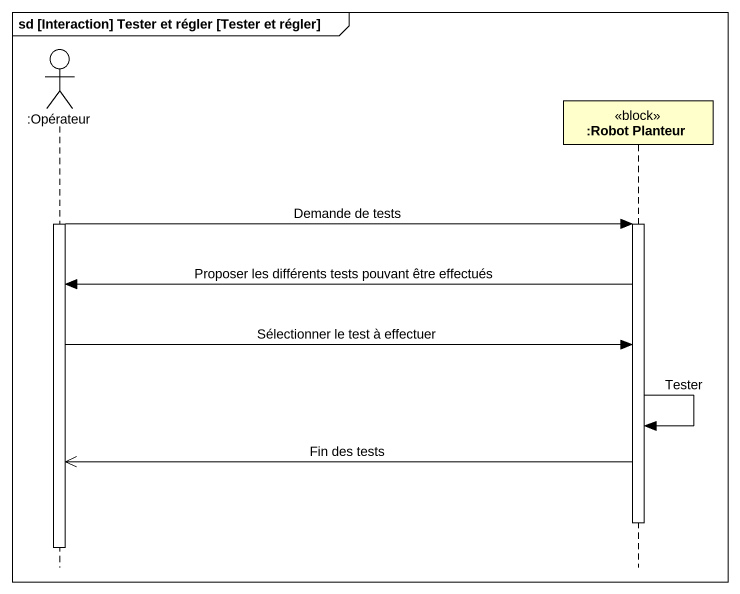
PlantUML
@startuml
mainframe sd [Interaction] Tester et régler [Tester et régler]
hide footbox
actor ":Opérateur" as Opérateur
participant ":Robot Planteur" as Robot_Planteur <<block>>

activate Opérateur
Opérateur -> Robot_Planteur : Demande de tests
activate Robot_Planteur
Robot_Planteur -> Opérateur : Proposer les différents tests pouvant être effectués
Opérateur -> Robot_Planteur : Sélectionner le test à effectuer
Robot_Planteur -> Robot_Planteur : Tester
Robot_Planteur ->> Opérateur : Fin des tests
deactivate Robot_Planteur
deactivate Opérateur
@enduml
